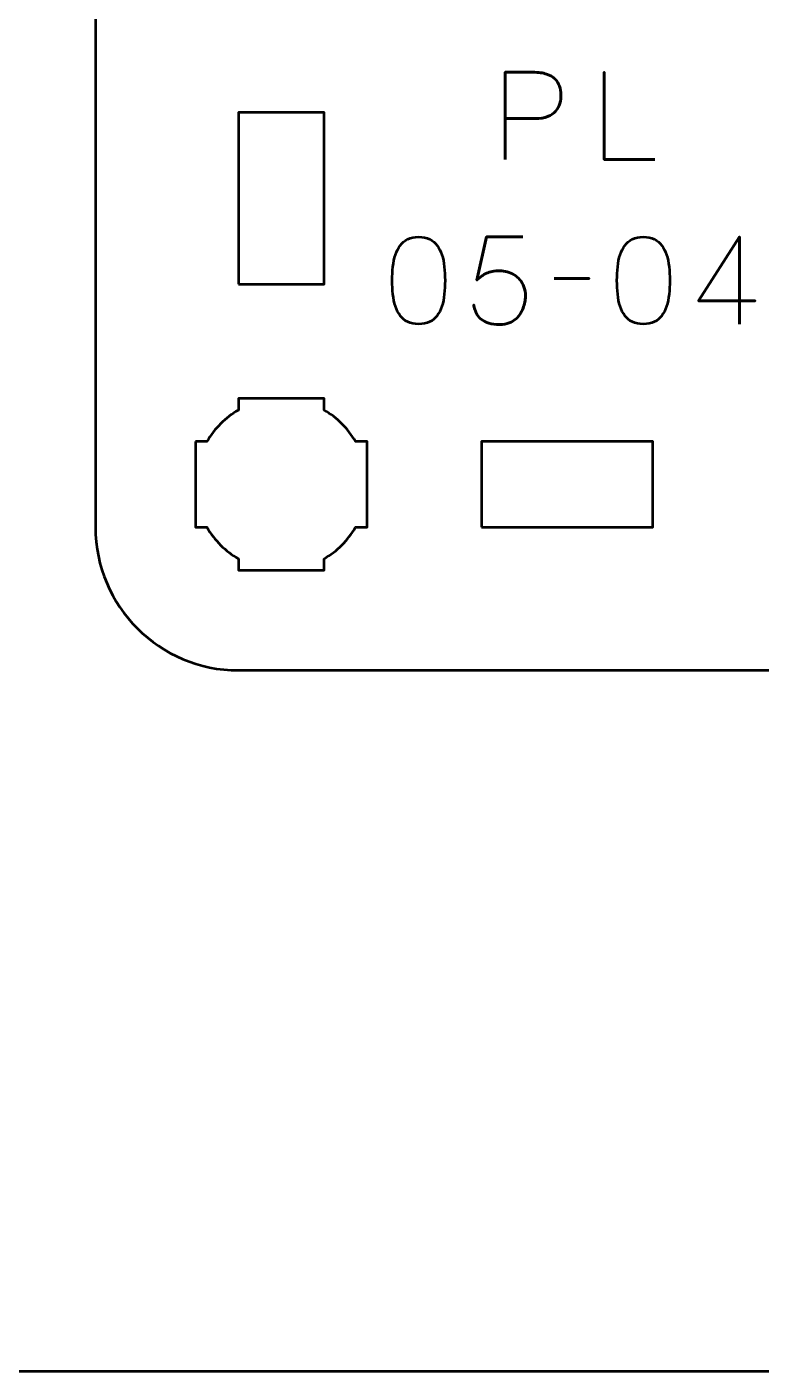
# Model space of a CAD drawing. Header units: centimetres. Extents: x -21 to 0, y -29.7 to 0.
# Drawn here: x -10.39 to -7.821, y -29.7 to -25.001 of the extents above; entities that cross this region are included whole.
import ezdxf

# ---------------------------------------------------------------- set-up
doc = ezdxf.new("R2010")
doc.units = ezdxf.units.CM
doc.header["$MEASUREMENT"] = 0
doc.layers.add('Layer 1', color=7, linetype='Continuous')

msp = doc.modelspace()

# ---------------------------------------------------------------- linework, layer by layer
at = {"layer": 'Layer 1', "lineweight": 53}
for points in [[(-9.65, -25.9), (-9.35, -25.9), (-9.35, -25.3), (-9.65, -25.3), (-9.65, -25.9)], [(-8.8, -26.75), (-8.2, -26.75), (-8.2, -26.45), (-8.8, -26.45), (-8.8, -26.75)]]:
    msp.add_lwpolyline(points, close=True, dxfattribs=at)
at = {"layer": 'Layer 1', "color": 1, "lineweight": 53}
msp.add_open_spline([(-21.00003, -29.19995), (-21.00003, -29.19995), (-21.00003, -5.89992), (-21.00003, -5.89992), (-21.00003, -5.89992), (-21.00003, -5.81709), (-20.93286, -5.74992), (-20.85003, -5.74992), (-20.85003, -5.74992), (-20.7672, -5.74992), (-20.70003, -5.68275), (-20.70003, -5.59992), (-20.70003, -5.59992), (-20.70003, -5.51709), (-20.7672, -5.44992), (-20.85003, -5.44992), (-20.85003, -5.44992), (-20.93286, -5.44992), (-21.00003, -5.38275), (-21.00003, -5.29992), (-21.00003, -5.29992), (-21.00003, -5.21709), (-20.93286, -5.14992), (-20.85003, -5.14992), (-20.85003, -5.14992), (-20.7672, -5.14992), (-20.70003, -5.08275), (-20.70003, -4.99992), (-20.70003, -4.99992), (-20.70003, -4.91709), (-20.7672, -4.84992), (-20.85003, -4.84992), (-20.85003, -4.84992), (-20.93286, -4.84992), (-21.00003, -4.78275), (-21.00003, -4.69992), (-21.00003, -4.69992), (-21.00003, -4.61709), (-20.93286, -4.54992), (-20.85003, -4.54992), (-20.85003, -4.54992), (-20.7672, -4.54992), (-20.70003, -4.48275), (-20.70003, -4.39992), (-20.70003, -4.39992), (-20.70003, -4.31709), (-20.7672, -4.24992), (-20.85003, -4.24992), (-20.85003, -4.24992), (-20.93286, -4.24992), (-21.00003, -4.18275), (-21.00003, -4.09992), (-21.00003, -4.09992), (-21.00003, -4.01709), (-20.93286, -3.94992), (-20.85003, -3.94992), (-20.85003, -3.94992), (-20.7672, -3.94992), (-20.70003, -3.88275), (-20.70003, -3.79992), (-20.70003, -3.79992), (-20.70003, -3.71709), (-20.7672, -3.64992), (-20.85003, -3.64992), (-20.85003, -3.64992), (-20.93286, -3.64992), (-21.00003, -3.58275), (-21.00003, -3.49992), (-21.00003, -3.49992), (-21.00003, -3.41709), (-20.93286, -3.34992), (-20.85003, -3.34992), (-20.85003, -3.34992), (-20.7672, -3.34992), (-20.70003, -3.28275), (-20.70003, -3.19992), (-20.70003, -3.19992), (-20.70003, -3.11709), (-20.7672, -3.04992), (-20.85003, -3.04992), (-20.85003, -3.04992), (-20.93286, -3.04992), (-21.00003, -2.98275), (-21.00003, -2.89992), (-21.00003, -2.89992), (-21.00003, -2.81709), (-20.93286, -2.74992), (-20.85003, -2.74992), (-20.85003, -2.74992), (-20.7672, -2.74992), (-20.70003, -2.68275), (-20.70003, -2.59992), (-20.70003, -2.59992), (-20.70003, -2.51709), (-20.7672, -2.44992), (-20.85003, -2.44992), (-20.85003, -2.44992), (-20.93286, -2.44992), (-21.00003, -2.38275), (-21.00003, -2.29992), (-21.00003, -2.29992), (-21.00003, -2.21709), (-20.93286, -2.14992), (-20.85003, -2.14992), (-20.85003, -2.14992), (-20.7672, -2.14992), (-20.70003, -2.08275), (-20.70003, -1.99992), (-20.70003, -1.99992), (-20.70003, -1.91709), (-20.7672, -1.84992), (-20.85003, -1.84992), (-20.85003, -1.84992), (-20.93286, -1.84992), (-21.00003, -1.78275), (-21.00003, -1.69992), (-21.00003, -1.69992), (-21.00003, -1.61709), (-20.93286, -1.54992), (-20.85003, -1.54992), (-20.85003, -1.54992), (-20.7672, -1.54992), (-20.70003, -1.48275), (-20.70003, -1.39992), (-20.70003, -1.39992), (-20.70003, -1.31709), (-20.7672, -1.24992), (-20.85003, -1.24992), (-20.85003, -1.24992), (-20.93286, -1.24992), (-21.00003, -1.18275), (-21.00003, -1.09992), (-21.00003, -1.09992), (-21.00003, -1.09992), (-21.00003, -0.49992), (-21.00003, -0.49992), (-21.00003, -0.49992), (-21.00003, -0.22295), (-20.77694, 0.00004), (-20.49994, 0.00004), (-20.49994, 0.00004), (-20.49994, 0.00004), (-0.50008, 0.00004), (-0.50008, 0.00004), (-0.50008, 0.00004), (-0.22294, 0.00004), (0.00002, -0.22295), (0.00002, -0.49992), (0.00002, -0.49992), (0.00002, -0.49992), (0.00002, -29.19995), (0.00002, -29.19995), (0.00002, -29.19995), (0.00002, -29.47695), (-0.22294, -29.70004), (-0.50008, -29.70004), (-0.50008, -29.70004), (-0.50008, -29.70004), (-20.49994, -29.70004), (-20.49994, -29.70004), (-20.49994, -29.70004), (-20.77694, -29.70004), (-21.00003, -29.47695), (-21.00003, -29.19995)], degree=3, knots=[0, 0, 0, 0, 0.0243902, 0.0243902, 0.0243902, 0.0243902, 0.0487805, 0.0487805, 0.0487805, 0.0487805, 0.0731707, 0.0731707, 0.0731707, 0.0731707, 0.097561, 0.097561, 0.097561, 0.097561, 0.1219512, 0.1219512, 0.1219512, 0.1219512, 0.1463415, 0.1463415, 0.1463415, 0.1463415, 0.1707317, 0.1707317, 0.1707317, 0.1707317, 0.195122, 0.195122, 0.195122, 0.195122, 0.2195122, 0.2195122, 0.2195122, 0.2195122, 0.2439024, 0.2439024, 0.2439024, 0.2439024, 0.2682927, 0.2682927, 0.2682927, 0.2682927, 0.2926829, 0.2926829, 0.2926829, 0.2926829, 0.3170732, 0.3170732, 0.3170732, 0.3170732, 0.3414634, 0.3414634, 0.3414634, 0.3414634, 0.3658537, 0.3658537, 0.3658537, 0.3658537, 0.3902439, 0.3902439, 0.3902439, 0.3902439, 0.4146341, 0.4146341, 0.4146341, 0.4146341, 0.4390244, 0.4390244, 0.4390244, 0.4390244, 0.4634146, 0.4634146, 0.4634146, 0.4634146, 0.4878049, 0.4878049, 0.4878049, 0.4878049, 0.5121951, 0.5121951, 0.5121951, 0.5121951, 0.5365854, 0.5365854, 0.5365854, 0.5365854, 0.5609756, 0.5609756, 0.5609756, 0.5609756, 0.5853659, 0.5853659, 0.5853659, 0.5853659, 0.6097561, 0.6097561, 0.6097561, 0.6097561, 0.6341463, 0.6341463, 0.6341463, 0.6341463, 0.6585366, 0.6585366, 0.6585366, 0.6585366, 0.6829268, 0.6829268, 0.6829268, 0.6829268, 0.7073171, 0.7073171, 0.7073171, 0.7073171, 0.7317073, 0.7317073, 0.7317073, 0.7317073, 0.7560976, 0.7560976, 0.7560976, 0.7560976, 0.7804878, 0.7804878, 0.7804878, 0.7804878, 0.804878, 0.804878, 0.804878, 0.804878, 0.8292683, 0.8292683, 0.8292683, 0.8292683, 0.8536585, 0.8536585, 0.8536585, 0.8536585, 0.8780488, 0.8780488, 0.8780488, 0.8780488, 0.902439, 0.902439, 0.902439, 0.902439, 0.9268293, 0.9268293, 0.9268293, 0.9268293, 0.9512195, 0.9512195, 0.9512195, 0.9512195, 0.9756098, 0.9756098, 0.9756098, 0.9756098, 1, 1, 1, 1], dxfattribs=at)
at = {"layer": 'Layer 1', "color": 3, "lineweight": 53}
msp.add_open_spline([(-10.15, -26.75), (-10.15, -26.75), (-10.15, -20.45), (-10.15, -20.45), (-10.15, -20.45), (-10.15, -20.17391), (-9.92609, -19.95), (-9.65, -19.95), (-9.65, -19.95), (-9.65, -19.95), (-1.35, -19.95), (-1.35, -19.95), (-1.35, -19.95), (-1.07391, -19.95), (-0.85, -20.17391), (-0.85, -20.45), (-0.85, -20.45), (-0.85, -20.45), (-0.85, -26.75), (-0.85, -26.75), (-0.85, -26.75), (-0.85, -27.02609), (-1.07391, -27.25), (-1.35, -27.25), (-1.35, -27.25), (-1.35, -27.25), (-9.65, -27.25), (-9.65, -27.25), (-9.65, -27.25), (-9.92609, -27.25), (-10.15, -27.02609), (-10.15, -26.75)], degree=3, knots=[0, 0, 0, 0, 0.125, 0.125, 0.125, 0.125, 0.25, 0.25, 0.25, 0.25, 0.375, 0.375, 0.375, 0.375, 0.5, 0.5, 0.5, 0.5, 0.625, 0.625, 0.625, 0.625, 0.75, 0.75, 0.75, 0.75, 0.875, 0.875, 0.875, 0.875, 1, 1, 1, 1], dxfattribs=at)
at = {"layer": 'Layer 1', "color": 5, "lineweight": 53}
for points, knots in [([(-8.71716, -25.46432), (-8.71716, -25.46432), (-8.71716, -25.1591), (-8.71716, -25.1591), (-8.71716, -25.1591), (-8.71716, -25.1591), (-8.61979, -25.1591), (-8.61979, -25.1591), (-8.61979, -25.1591), (-8.60032, -25.15917), (-8.58431, -25.16136), (-8.57168, -25.16559), (-8.57168, -25.16559), (-8.55912, -25.16975), (-8.54924, -25.17554), (-8.54211, -25.18288), (-8.54211, -25.18288), (-8.53499, -25.19014), (-8.52991, -25.19847), (-8.5268, -25.20785), (-8.5268, -25.20785), (-8.52377, -25.21724), (-8.52201, -25.22704), (-8.52158, -25.23742), (-8.52158, -25.23742), (-8.52109, -25.24779), (-8.52229, -25.25795), (-8.52511, -25.26782), (-8.52511, -25.26782), (-8.528, -25.2777), (-8.53287, -25.28666), (-8.53986, -25.29471), (-8.53986, -25.29471), (-8.54677, -25.30275), (-8.55615, -25.30917), (-8.56794, -25.3139), (-8.56794, -25.3139), (-8.57972, -25.31869), (-8.59432, -25.32109), (-8.61175, -25.32123), (-8.61175, -25.32123), (-8.61175, -25.32123), (-8.71716, -25.32123), (-8.71716, -25.32123), (-8.71716, -25.32123), (-8.71716, -25.32123), (-8.61175, -25.32123), (-8.61175, -25.32123), (-8.61175, -25.32123), (-8.59468, -25.32109), (-8.58021, -25.31869), (-8.5685, -25.3139), (-8.5685, -25.3139), (-8.55672, -25.30917), (-8.54733, -25.30275), (-8.54028, -25.29471), (-8.54028, -25.29471), (-8.53329, -25.28666), (-8.52828, -25.2777), (-8.52532, -25.26782), (-8.52532, -25.26782), (-8.52236, -25.25795), (-8.52109, -25.24779), (-8.52158, -25.23742), (-8.52158, -25.23742), (-8.52201, -25.22704), (-8.52377, -25.21724), (-8.52694, -25.20785), (-8.52694, -25.20785), (-8.53005, -25.19847), (-8.53527, -25.19014), (-8.5424, -25.18288), (-8.5424, -25.18288), (-8.54959, -25.17554), (-8.55947, -25.16975), (-8.57203, -25.16559), (-8.57203, -25.16559), (-8.58466, -25.16136), (-8.60053, -25.15917), (-8.61979, -25.1591), (-8.61979, -25.1591), (-8.61979, -25.1591), (-8.71716, -25.1591), (-8.71716, -25.1591), (-8.71716, -25.1591), (-8.71716, -25.1591), (-8.71716, -25.46432), (-8.71716, -25.46432)], [0, 0, 0, 0, 0.0454545, 0.0454545, 0.0454545, 0.0454545, 0.0909091, 0.0909091, 0.0909091, 0.0909091, 0.1363636, 0.1363636, 0.1363636, 0.1363636, 0.1818182, 0.1818182, 0.1818182, 0.1818182, 0.2272727, 0.2272727, 0.2272727, 0.2272727, 0.2727273, 0.2727273, 0.2727273, 0.2727273, 0.3181818, 0.3181818, 0.3181818, 0.3181818, 0.3636364, 0.3636364, 0.3636364, 0.3636364, 0.4090909, 0.4090909, 0.4090909, 0.4090909, 0.4545455, 0.4545455, 0.4545455, 0.4545455, 0.5, 0.5, 0.5, 0.5, 0.5454545, 0.5454545, 0.5454545, 0.5454545, 0.5909091, 0.5909091, 0.5909091, 0.5909091, 0.6363636, 0.6363636, 0.6363636, 0.6363636, 0.6818182, 0.6818182, 0.6818182, 0.6818182, 0.7272727, 0.7272727, 0.7272727, 0.7272727, 0.7727273, 0.7727273, 0.7727273, 0.7727273, 0.8181818, 0.8181818, 0.8181818, 0.8181818, 0.8636364, 0.8636364, 0.8636364, 0.8636364, 0.9090909, 0.9090909, 0.9090909, 0.9090909, 0.9545455, 0.9545455, 0.9545455, 0.9545455, 1, 1, 1, 1]), ([(-8.19266, -25.46432), (-8.19266, -25.46432), (-8.37088, -25.46432), (-8.37088, -25.46432), (-8.37088, -25.46432), (-8.37088, -25.46432), (-8.37088, -25.1591), (-8.37088, -25.1591), (-8.37088, -25.1591), (-8.37088, -25.1591), (-8.37088, -25.46432), (-8.37088, -25.46432), (-8.37088, -25.46432), (-8.37088, -25.46432), (-8.19266, -25.46432), (-8.19266, -25.46432)], [0, 0, 0, 0, 0.25, 0.25, 0.25, 0.25, 0.5, 0.5, 0.5, 0.5, 0.75, 0.75, 0.75, 0.75, 1, 1, 1, 1]), ([(-9.01942, -26.03963), (-9.00461, -26.03956), (-8.99184, -26.03695), (-8.98118, -26.03187), (-8.98118, -26.03187), (-8.9706, -26.02679), (-8.96178, -26.01952), (-8.95473, -26.01028), (-8.95473, -26.01028), (-8.94774, -26.00097), (-8.94224, -25.98996), (-8.93815, -25.97726), (-8.93815, -25.97726), (-8.93412, -25.96456), (-8.93123, -25.95066), (-8.92961, -25.93542), (-8.92961, -25.93542), (-8.92791, -25.92018), (-8.92707, -25.90416), (-8.92714, -25.88723), (-8.92714, -25.88723), (-8.92707, -25.87037), (-8.92791, -25.85435), (-8.92961, -25.83918), (-8.92961, -25.83918), (-8.93123, -25.82401), (-8.93412, -25.81004), (-8.93815, -25.79734), (-8.93815, -25.79734), (-8.94224, -25.78471), (-8.94774, -25.77371), (-8.95473, -25.76432), (-8.95473, -25.76432), (-8.96178, -25.75501), (-8.9706, -25.74774), (-8.98118, -25.74266), (-8.98118, -25.74266), (-8.99184, -25.73751), (-9.00461, -25.7349), (-9.01942, -25.73483), (-9.01942, -25.73483), (-9.03424, -25.7349), (-9.04701, -25.73751), (-9.05767, -25.74266), (-9.05767, -25.74266), (-9.06825, -25.74774), (-9.07707, -25.75501), (-9.08412, -25.76432), (-9.08412, -25.76432), (-9.09111, -25.77371), (-9.09661, -25.78471), (-9.1007, -25.79734), (-9.1007, -25.79734), (-9.10473, -25.81004), (-9.10762, -25.82401), (-9.10924, -25.83918), (-9.10924, -25.83918), (-9.11093, -25.85435), (-9.11178, -25.87037), (-9.11171, -25.88723), (-9.11171, -25.88723), (-9.11178, -25.90416), (-9.11093, -25.92018), (-9.10924, -25.93542), (-9.10924, -25.93542), (-9.10762, -25.95066), (-9.10473, -25.96456), (-9.1007, -25.97726), (-9.1007, -25.97726), (-9.09661, -25.98996), (-9.09111, -26.00097), (-9.08412, -26.01028), (-9.08412, -26.01028), (-9.07707, -26.01952), (-9.06825, -26.02679), (-9.05767, -26.03187), (-9.05767, -26.03187), (-9.04701, -26.03695), (-9.03424, -26.03956), (-9.01942, -26.03963)], [0, 0, 0, 0, 0.05, 0.05, 0.05, 0.05, 0.1, 0.1, 0.1, 0.1, 0.15, 0.15, 0.15, 0.15, 0.2, 0.2, 0.2, 0.2, 0.25, 0.25, 0.25, 0.25, 0.3, 0.3, 0.3, 0.3, 0.35, 0.35, 0.35, 0.35, 0.4, 0.4, 0.4, 0.4, 0.45, 0.45, 0.45, 0.45, 0.5, 0.5, 0.5, 0.5, 0.55, 0.55, 0.55, 0.55, 0.6, 0.6, 0.6, 0.6, 0.65, 0.65, 0.65, 0.65, 0.7, 0.7, 0.7, 0.7, 0.75, 0.75, 0.75, 0.75, 0.8, 0.8, 0.8, 0.8, 0.85, 0.85, 0.85, 0.85, 0.9, 0.9, 0.9, 0.9, 0.95, 0.95, 0.95, 0.95, 1, 1, 1, 1]), ([(-9.01942, -26.03963), (-9.00461, -26.03956), (-8.99184, -26.03695), (-8.98118, -26.03187), (-8.98118, -26.03187), (-8.9706, -26.02679), (-8.96178, -26.01952), (-8.95473, -26.01028), (-8.95473, -26.01028), (-8.94774, -26.00097), (-8.94224, -25.98996), (-8.93815, -25.97726), (-8.93815, -25.97726), (-8.93412, -25.96456), (-8.93123, -25.95066), (-8.92961, -25.93542), (-8.92961, -25.93542), (-8.92791, -25.92018), (-8.92707, -25.90416), (-8.92714, -25.88723), (-8.92714, -25.88723), (-8.92707, -25.87037), (-8.92791, -25.85435), (-8.92961, -25.83918), (-8.92961, -25.83918), (-8.93123, -25.82401), (-8.93412, -25.81004), (-8.93815, -25.79734), (-8.93815, -25.79734), (-8.94224, -25.78471), (-8.94774, -25.77371), (-8.95473, -25.76432), (-8.95473, -25.76432), (-8.96178, -25.75501), (-8.9706, -25.74774), (-8.98118, -25.74266), (-8.98118, -25.74266), (-8.99184, -25.73751), (-9.00461, -25.7349), (-9.01942, -25.73483), (-9.01942, -25.73483), (-9.03424, -25.7349), (-9.04701, -25.73751), (-9.05767, -25.74266), (-9.05767, -25.74266), (-9.06825, -25.74774), (-9.07707, -25.75501), (-9.08412, -25.76432), (-9.08412, -25.76432), (-9.09111, -25.77371), (-9.09661, -25.78471), (-9.1007, -25.79734), (-9.1007, -25.79734), (-9.10473, -25.81004), (-9.10762, -25.82401), (-9.10924, -25.83918), (-9.10924, -25.83918), (-9.11093, -25.85435), (-9.11178, -25.87037), (-9.11171, -25.88723), (-9.11171, -25.88723), (-9.11178, -25.90416), (-9.11093, -25.92018), (-9.10924, -25.93542), (-9.10924, -25.93542), (-9.10762, -25.95066), (-9.10473, -25.96456), (-9.1007, -25.97726), (-9.1007, -25.97726), (-9.09661, -25.98996), (-9.09111, -26.00097), (-9.08412, -26.01028), (-9.08412, -26.01028), (-9.07707, -26.01952), (-9.06825, -26.02679), (-9.05767, -26.03187), (-9.05767, -26.03187), (-9.04701, -26.03695), (-9.03424, -26.03956), (-9.01942, -26.03963)], [0, 0, 0, 0, 0.05, 0.05, 0.05, 0.05, 0.1, 0.1, 0.1, 0.1, 0.15, 0.15, 0.15, 0.15, 0.2, 0.2, 0.2, 0.2, 0.25, 0.25, 0.25, 0.25, 0.3, 0.3, 0.3, 0.3, 0.35, 0.35, 0.35, 0.35, 0.4, 0.4, 0.4, 0.4, 0.45, 0.45, 0.45, 0.45, 0.5, 0.5, 0.5, 0.5, 0.55, 0.55, 0.55, 0.55, 0.6, 0.6, 0.6, 0.6, 0.65, 0.65, 0.65, 0.65, 0.7, 0.7, 0.7, 0.7, 0.75, 0.75, 0.75, 0.75, 0.8, 0.8, 0.8, 0.8, 0.85, 0.85, 0.85, 0.85, 0.9, 0.9, 0.9, 0.9, 0.95, 0.95, 0.95, 0.95, 1, 1, 1, 1]), ([(-8.65536, -25.73441), (-8.65536, -25.73441), (-8.78236, -25.73441), (-8.78236, -25.73441), (-8.78236, -25.73441), (-8.78236, -25.73441), (-8.81623, -25.88596), (-8.81623, -25.88596), (-8.81623, -25.88596), (-8.8103, -25.88088), (-8.80466, -25.8763), (-8.79922, -25.87227), (-8.79922, -25.87227), (-8.79386, -25.86825), (-8.78822, -25.86487), (-8.78222, -25.86204), (-8.78222, -25.86204), (-8.77629, -25.85922), (-8.76952, -25.8571), (-8.7619, -25.85562), (-8.7619, -25.85562), (-8.75435, -25.85414), (-8.74532, -25.85336), (-8.73495, -25.85336), (-8.73495, -25.85336), (-8.72648, -25.85336), (-8.71801, -25.85449), (-8.70955, -25.85682), (-8.70955, -25.85682), (-8.70108, -25.85908), (-8.69304, -25.86254), (-8.68542, -25.86712), (-8.68542, -25.86712), (-8.67773, -25.87178), (-8.67095, -25.87757), (-8.66503, -25.88455), (-8.66503, -25.88455), (-8.65903, -25.89154), (-8.6543, -25.89972), (-8.65092, -25.9091), (-8.65092, -25.9091), (-8.64746, -25.91849), (-8.6457, -25.92914), (-8.64563, -25.94099), (-8.64563, -25.94099), (-8.64555, -25.94537), (-8.64605, -25.95087), (-8.64704, -25.95736), (-8.64704, -25.95736), (-8.64795, -25.96385), (-8.64965, -25.97091), (-8.65205, -25.97839), (-8.65205, -25.97839), (-8.65444, -25.98587), (-8.65783, -25.99328), (-8.66213, -26.00061), (-8.66213, -26.00061), (-8.66644, -26.00795), (-8.67194, -26.01465), (-8.67857, -26.02072), (-8.67857, -26.02072), (-8.68521, -26.02679), (-8.69325, -26.03166), (-8.70263, -26.03533), (-8.70263, -26.03533), (-8.71209, -26.03892), (-8.72317, -26.04083), (-8.73579, -26.0409), (-8.73579, -26.0409), (-8.75089, -26.04083), (-8.76359, -26.03921), (-8.77389, -26.03617), (-8.77389, -26.03617), (-8.7842, -26.03307), (-8.79259, -26.02905), (-8.79908, -26.02397), (-8.79908, -26.02397), (-8.80564, -26.01889), (-8.81072, -26.01331), (-8.81439, -26.00725), (-8.81439, -26.00725), (-8.81806, -26.00118), (-8.82081, -25.99511), (-8.82265, -25.98904), (-8.82265, -25.98904), (-8.82448, -25.98297), (-8.82589, -25.9774), (-8.82681, -25.97232), (-8.82681, -25.97232), (-8.82589, -25.9774), (-8.82448, -25.98297), (-8.82265, -25.98904), (-8.82265, -25.98904), (-8.82081, -25.99511), (-8.81806, -26.00118), (-8.81439, -26.00725), (-8.81439, -26.00725), (-8.81072, -26.01331), (-8.80564, -26.01889), (-8.79908, -26.02397), (-8.79908, -26.02397), (-8.79259, -26.02905), (-8.7842, -26.03307), (-8.77389, -26.03617), (-8.77389, -26.03617), (-8.76359, -26.03921), (-8.75089, -26.04083), (-8.73579, -26.0409), (-8.73579, -26.0409), (-8.72317, -26.04083), (-8.71209, -26.03892), (-8.70263, -26.03533), (-8.70263, -26.03533), (-8.69325, -26.03166), (-8.68521, -26.02679), (-8.67857, -26.02072), (-8.67857, -26.02072), (-8.67194, -26.01465), (-8.66644, -26.00795), (-8.66213, -26.00061), (-8.66213, -26.00061), (-8.65783, -25.99328), (-8.65444, -25.98587), (-8.65205, -25.97839), (-8.65205, -25.97839), (-8.64965, -25.97091), (-8.64795, -25.96385), (-8.64704, -25.95736), (-8.64704, -25.95736), (-8.64605, -25.95087), (-8.64555, -25.94537), (-8.64563, -25.94099), (-8.64563, -25.94099), (-8.6457, -25.92914), (-8.64746, -25.91849), (-8.65092, -25.9091), (-8.65092, -25.9091), (-8.6543, -25.89972), (-8.65903, -25.89154), (-8.66503, -25.88455), (-8.66503, -25.88455), (-8.67095, -25.87757), (-8.67773, -25.87178), (-8.68542, -25.86712), (-8.68542, -25.86712), (-8.69304, -25.86254), (-8.70108, -25.85908), (-8.70955, -25.85682), (-8.70955, -25.85682), (-8.71801, -25.85449), (-8.72648, -25.85336), (-8.73495, -25.85336), (-8.73495, -25.85336), (-8.74532, -25.85336), (-8.75435, -25.85414), (-8.7619, -25.85562), (-8.7619, -25.85562), (-8.76952, -25.8571), (-8.77629, -25.85922), (-8.78222, -25.86204), (-8.78222, -25.86204), (-8.78822, -25.86487), (-8.79386, -25.86825), (-8.79922, -25.87227), (-8.79922, -25.87227), (-8.80466, -25.8763), (-8.8103, -25.88088), (-8.81623, -25.88596), (-8.81623, -25.88596), (-8.81623, -25.88596), (-8.78236, -25.73441), (-8.78236, -25.73441), (-8.78236, -25.73441), (-8.78236, -25.73441), (-8.65536, -25.73441), (-8.65536, -25.73441)], [0, 0, 0, 0, 0.0227273, 0.0227273, 0.0227273, 0.0227273, 0.0454545, 0.0454545, 0.0454545, 0.0454545, 0.0681818, 0.0681818, 0.0681818, 0.0681818, 0.0909091, 0.0909091, 0.0909091, 0.0909091, 0.1136364, 0.1136364, 0.1136364, 0.1136364, 0.1363636, 0.1363636, 0.1363636, 0.1363636, 0.1590909, 0.1590909, 0.1590909, 0.1590909, 0.1818182, 0.1818182, 0.1818182, 0.1818182, 0.2045455, 0.2045455, 0.2045455, 0.2045455, 0.2272727, 0.2272727, 0.2272727, 0.2272727, 0.25, 0.25, 0.25, 0.25, 0.2727273, 0.2727273, 0.2727273, 0.2727273, 0.2954545, 0.2954545, 0.2954545, 0.2954545, 0.3181818, 0.3181818, 0.3181818, 0.3181818, 0.3409091, 0.3409091, 0.3409091, 0.3409091, 0.3636364, 0.3636364, 0.3636364, 0.3636364, 0.3863636, 0.3863636, 0.3863636, 0.3863636, 0.4090909, 0.4090909, 0.4090909, 0.4090909, 0.4318182, 0.4318182, 0.4318182, 0.4318182, 0.4545455, 0.4545455, 0.4545455, 0.4545455, 0.4772727, 0.4772727, 0.4772727, 0.4772727, 0.5, 0.5, 0.5, 0.5, 0.5227273, 0.5227273, 0.5227273, 0.5227273, 0.5454545, 0.5454545, 0.5454545, 0.5454545, 0.5681818, 0.5681818, 0.5681818, 0.5681818, 0.5909091, 0.5909091, 0.5909091, 0.5909091, 0.6136364, 0.6136364, 0.6136364, 0.6136364, 0.6363636, 0.6363636, 0.6363636, 0.6363636, 0.6590909, 0.6590909, 0.6590909, 0.6590909, 0.6818182, 0.6818182, 0.6818182, 0.6818182, 0.7045455, 0.7045455, 0.7045455, 0.7045455, 0.7272727, 0.7272727, 0.7272727, 0.7272727, 0.75, 0.75, 0.75, 0.75, 0.7727273, 0.7727273, 0.7727273, 0.7727273, 0.7954545, 0.7954545, 0.7954545, 0.7954545, 0.8181818, 0.8181818, 0.8181818, 0.8181818, 0.8409091, 0.8409091, 0.8409091, 0.8409091, 0.8636364, 0.8636364, 0.8636364, 0.8636364, 0.8863636, 0.8863636, 0.8863636, 0.8863636, 0.9090909, 0.9090909, 0.9090909, 0.9090909, 0.9318182, 0.9318182, 0.9318182, 0.9318182, 0.9545455, 0.9545455, 0.9545455, 0.9545455, 0.9772727, 0.9772727, 0.9772727, 0.9772727, 1, 1, 1, 1]), ([(-8.2333, -26.03963), (-8.21849, -26.03956), (-8.20572, -26.03695), (-8.19506, -26.03187), (-8.19506, -26.03187), (-8.18448, -26.02679), (-8.17566, -26.01952), (-8.16861, -26.01028), (-8.16861, -26.01028), (-8.16162, -26.00097), (-8.15612, -25.98996), (-8.15203, -25.97726), (-8.15203, -25.97726), (-8.148, -25.96456), (-8.14511, -25.95066), (-8.14349, -25.93542), (-8.14349, -25.93542), (-8.14179, -25.92018), (-8.14095, -25.90416), (-8.14102, -25.88723), (-8.14102, -25.88723), (-8.14095, -25.87037), (-8.14179, -25.85435), (-8.14349, -25.83918), (-8.14349, -25.83918), (-8.14511, -25.82401), (-8.148, -25.81004), (-8.15203, -25.79734), (-8.15203, -25.79734), (-8.15612, -25.78471), (-8.16162, -25.77371), (-8.16861, -25.76432), (-8.16861, -25.76432), (-8.17566, -25.75501), (-8.18448, -25.74774), (-8.19506, -25.74266), (-8.19506, -25.74266), (-8.20572, -25.73751), (-8.21849, -25.7349), (-8.2333, -25.73483), (-8.2333, -25.73483), (-8.24812, -25.7349), (-8.26089, -25.73751), (-8.27155, -25.74266), (-8.27155, -25.74266), (-8.28213, -25.74774), (-8.29095, -25.75501), (-8.298, -25.76432), (-8.298, -25.76432), (-8.30499, -25.77371), (-8.31049, -25.78471), (-8.31458, -25.79734), (-8.31458, -25.79734), (-8.31861, -25.81004), (-8.3215, -25.82401), (-8.32312, -25.83918), (-8.32312, -25.83918), (-8.32481, -25.85435), (-8.32566, -25.87037), (-8.32559, -25.88723), (-8.32559, -25.88723), (-8.32566, -25.90416), (-8.32481, -25.92018), (-8.32312, -25.93542), (-8.32312, -25.93542), (-8.3215, -25.95066), (-8.31861, -25.96456), (-8.31458, -25.97726), (-8.31458, -25.97726), (-8.31049, -25.98996), (-8.30499, -26.00097), (-8.298, -26.01028), (-8.298, -26.01028), (-8.29095, -26.01952), (-8.28213, -26.02679), (-8.27155, -26.03187), (-8.27155, -26.03187), (-8.26089, -26.03695), (-8.24812, -26.03956), (-8.2333, -26.03963)], [0, 0, 0, 0, 0.05, 0.05, 0.05, 0.05, 0.1, 0.1, 0.1, 0.1, 0.15, 0.15, 0.15, 0.15, 0.2, 0.2, 0.2, 0.2, 0.25, 0.25, 0.25, 0.25, 0.3, 0.3, 0.3, 0.3, 0.35, 0.35, 0.35, 0.35, 0.4, 0.4, 0.4, 0.4, 0.45, 0.45, 0.45, 0.45, 0.5, 0.5, 0.5, 0.5, 0.55, 0.55, 0.55, 0.55, 0.6, 0.6, 0.6, 0.6, 0.65, 0.65, 0.65, 0.65, 0.7, 0.7, 0.7, 0.7, 0.75, 0.75, 0.75, 0.75, 0.8, 0.8, 0.8, 0.8, 0.85, 0.85, 0.85, 0.85, 0.9, 0.9, 0.9, 0.9, 0.95, 0.95, 0.95, 0.95, 1, 1, 1, 1]), ([(-8.2333, -26.03963), (-8.21849, -26.03956), (-8.20572, -26.03695), (-8.19506, -26.03187), (-8.19506, -26.03187), (-8.18448, -26.02679), (-8.17566, -26.01952), (-8.16861, -26.01028), (-8.16861, -26.01028), (-8.16162, -26.00097), (-8.15612, -25.98996), (-8.15203, -25.97726), (-8.15203, -25.97726), (-8.148, -25.96456), (-8.14511, -25.95066), (-8.14349, -25.93542), (-8.14349, -25.93542), (-8.14179, -25.92018), (-8.14095, -25.90416), (-8.14102, -25.88723), (-8.14102, -25.88723), (-8.14095, -25.87037), (-8.14179, -25.85435), (-8.14349, -25.83918), (-8.14349, -25.83918), (-8.14511, -25.82401), (-8.148, -25.81004), (-8.15203, -25.79734), (-8.15203, -25.79734), (-8.15612, -25.78471), (-8.16162, -25.77371), (-8.16861, -25.76432), (-8.16861, -25.76432), (-8.17566, -25.75501), (-8.18448, -25.74774), (-8.19506, -25.74266), (-8.19506, -25.74266), (-8.20572, -25.73751), (-8.21849, -25.7349), (-8.2333, -25.73483), (-8.2333, -25.73483), (-8.24812, -25.7349), (-8.26089, -25.73751), (-8.27155, -25.74266), (-8.27155, -25.74266), (-8.28213, -25.74774), (-8.29095, -25.75501), (-8.298, -25.76432), (-8.298, -25.76432), (-8.30499, -25.77371), (-8.31049, -25.78471), (-8.31458, -25.79734), (-8.31458, -25.79734), (-8.31861, -25.81004), (-8.3215, -25.82401), (-8.32312, -25.83918), (-8.32312, -25.83918), (-8.32481, -25.85435), (-8.32566, -25.87037), (-8.32559, -25.88723), (-8.32559, -25.88723), (-8.32566, -25.90416), (-8.32481, -25.92018), (-8.32312, -25.93542), (-8.32312, -25.93542), (-8.3215, -25.95066), (-8.31861, -25.96456), (-8.31458, -25.97726), (-8.31458, -25.97726), (-8.31049, -25.98996), (-8.30499, -26.00097), (-8.298, -26.01028), (-8.298, -26.01028), (-8.29095, -26.01952), (-8.28213, -26.02679), (-8.27155, -26.03187), (-8.27155, -26.03187), (-8.26089, -26.03695), (-8.24812, -26.03956), (-8.2333, -26.03963)], [0, 0, 0, 0, 0.05, 0.05, 0.05, 0.05, 0.1, 0.1, 0.1, 0.1, 0.15, 0.15, 0.15, 0.15, 0.2, 0.2, 0.2, 0.2, 0.25, 0.25, 0.25, 0.25, 0.3, 0.3, 0.3, 0.3, 0.35, 0.35, 0.35, 0.35, 0.4, 0.4, 0.4, 0.4, 0.45, 0.45, 0.45, 0.45, 0.5, 0.5, 0.5, 0.5, 0.55, 0.55, 0.55, 0.55, 0.6, 0.6, 0.6, 0.6, 0.65, 0.65, 0.65, 0.65, 0.7, 0.7, 0.7, 0.7, 0.75, 0.75, 0.75, 0.75, 0.8, 0.8, 0.8, 0.8, 0.85, 0.85, 0.85, 0.85, 0.9, 0.9, 0.9, 0.9, 0.95, 0.95, 0.95, 0.95, 1, 1, 1, 1]), ([(-7.89676, -26.03963), (-7.89676, -26.03963), (-7.89676, -25.73441), (-7.89676, -25.73441), (-7.89676, -25.73441), (-7.89676, -25.73441), (-8.04069, -25.95835), (-8.04069, -25.95835), (-8.04069, -25.95835), (-8.04069, -25.95835), (-7.84257, -25.95835), (-7.84257, -25.95835), (-7.84257, -25.95835), (-7.84257, -25.95835), (-8.04069, -25.95835), (-8.04069, -25.95835), (-8.04069, -25.95835), (-8.04069, -25.95835), (-7.89676, -25.73441), (-7.89676, -25.73441), (-7.89676, -25.73441), (-7.89676, -25.73441), (-7.89676, -26.03963), (-7.89676, -26.03963)], [0, 0, 0, 0, 0.1666667, 0.1666667, 0.1666667, 0.1666667, 0.3333333, 0.3333333, 0.3333333, 0.3333333, 0.5, 0.5, 0.5, 0.5, 0.6666667, 0.6666667, 0.6666667, 0.6666667, 0.8333333, 0.8333333, 0.8333333, 0.8333333, 1, 1, 1, 1]), ([(-8.54572, -25.88003), (-8.54572, -25.88003), (-8.42253, -25.88003), (-8.42253, -25.88003), (-8.42253, -25.88003), (-8.42253, -25.88003), (-8.54572, -25.88003), (-8.54572, -25.88003)], [0, 0, 0, 0, 0.5, 0.5, 0.5, 0.5, 1, 1, 1, 1])]:
    msp.add_open_spline(points, degree=3, knots=knots, dxfattribs=at)
at = {"layer": 'Layer 1', "lineweight": 53}
msp.add_open_spline([(-9.8, -26.45), (-9.8, -26.45), (-9.75985, -26.45), (-9.75985, -26.45), (-9.75985, -26.45), (-9.7335, -26.40447), (-9.69553, -26.3665), (-9.65, -26.34015), (-9.65, -26.34015), (-9.65, -26.34015), (-9.65, -26.3), (-9.65, -26.3), (-9.65, -26.3), (-9.65, -26.3), (-9.5, -26.3), (-9.5, -26.3), (-9.5, -26.3), (-9.5, -26.3), (-9.35, -26.3), (-9.35, -26.3), (-9.35, -26.3), (-9.35, -26.3), (-9.35, -26.34015), (-9.35, -26.34015), (-9.35, -26.34015), (-9.30447, -26.3665), (-9.2665, -26.40447), (-9.24015, -26.45), (-9.24015, -26.45), (-9.24015, -26.45), (-9.2, -26.45), (-9.2, -26.45), (-9.2, -26.45), (-9.2, -26.45), (-9.2, -26.6), (-9.2, -26.6), (-9.2, -26.6), (-9.2, -26.6), (-9.2, -26.75), (-9.2, -26.75), (-9.2, -26.75), (-9.2, -26.75), (-9.24015, -26.75), (-9.24015, -26.75), (-9.24015, -26.75), (-9.2665, -26.79553), (-9.30447, -26.8335), (-9.35, -26.85985), (-9.35, -26.85985), (-9.35, -26.85985), (-9.35, -26.9), (-9.35, -26.9), (-9.35, -26.9), (-9.35, -26.9), (-9.5, -26.9), (-9.5, -26.9), (-9.5, -26.9), (-9.5, -26.9), (-9.65, -26.9), (-9.65, -26.9), (-9.65, -26.9), (-9.65, -26.9), (-9.65, -26.85985), (-9.65, -26.85985), (-9.65, -26.85985), (-9.69553, -26.8335), (-9.7335, -26.79553), (-9.75985, -26.75), (-9.75985, -26.75), (-9.75985, -26.75), (-9.8, -26.75), (-9.8, -26.75), (-9.8, -26.75), (-9.8, -26.75), (-9.8, -26.6), (-9.8, -26.6), (-9.8, -26.6), (-9.8, -26.6), (-9.8, -26.45), (-9.8, -26.45)], degree=3, knots=[0, 0, 0, 0, 0.05, 0.05, 0.05, 0.05, 0.1, 0.1, 0.1, 0.1, 0.15, 0.15, 0.15, 0.15, 0.2, 0.2, 0.2, 0.2, 0.25, 0.25, 0.25, 0.25, 0.3, 0.3, 0.3, 0.3, 0.35, 0.35, 0.35, 0.35, 0.4, 0.4, 0.4, 0.4, 0.45, 0.45, 0.45, 0.45, 0.5, 0.5, 0.5, 0.5, 0.55, 0.55, 0.55, 0.55, 0.6, 0.6, 0.6, 0.6, 0.65, 0.65, 0.65, 0.65, 0.7, 0.7, 0.7, 0.7, 0.75, 0.75, 0.75, 0.75, 0.8, 0.8, 0.8, 0.8, 0.85, 0.85, 0.85, 0.85, 0.9, 0.9, 0.9, 0.9, 0.95, 0.95, 0.95, 0.95, 1, 1, 1, 1], dxfattribs=at)

doc.saveas('drawing.dxf')
